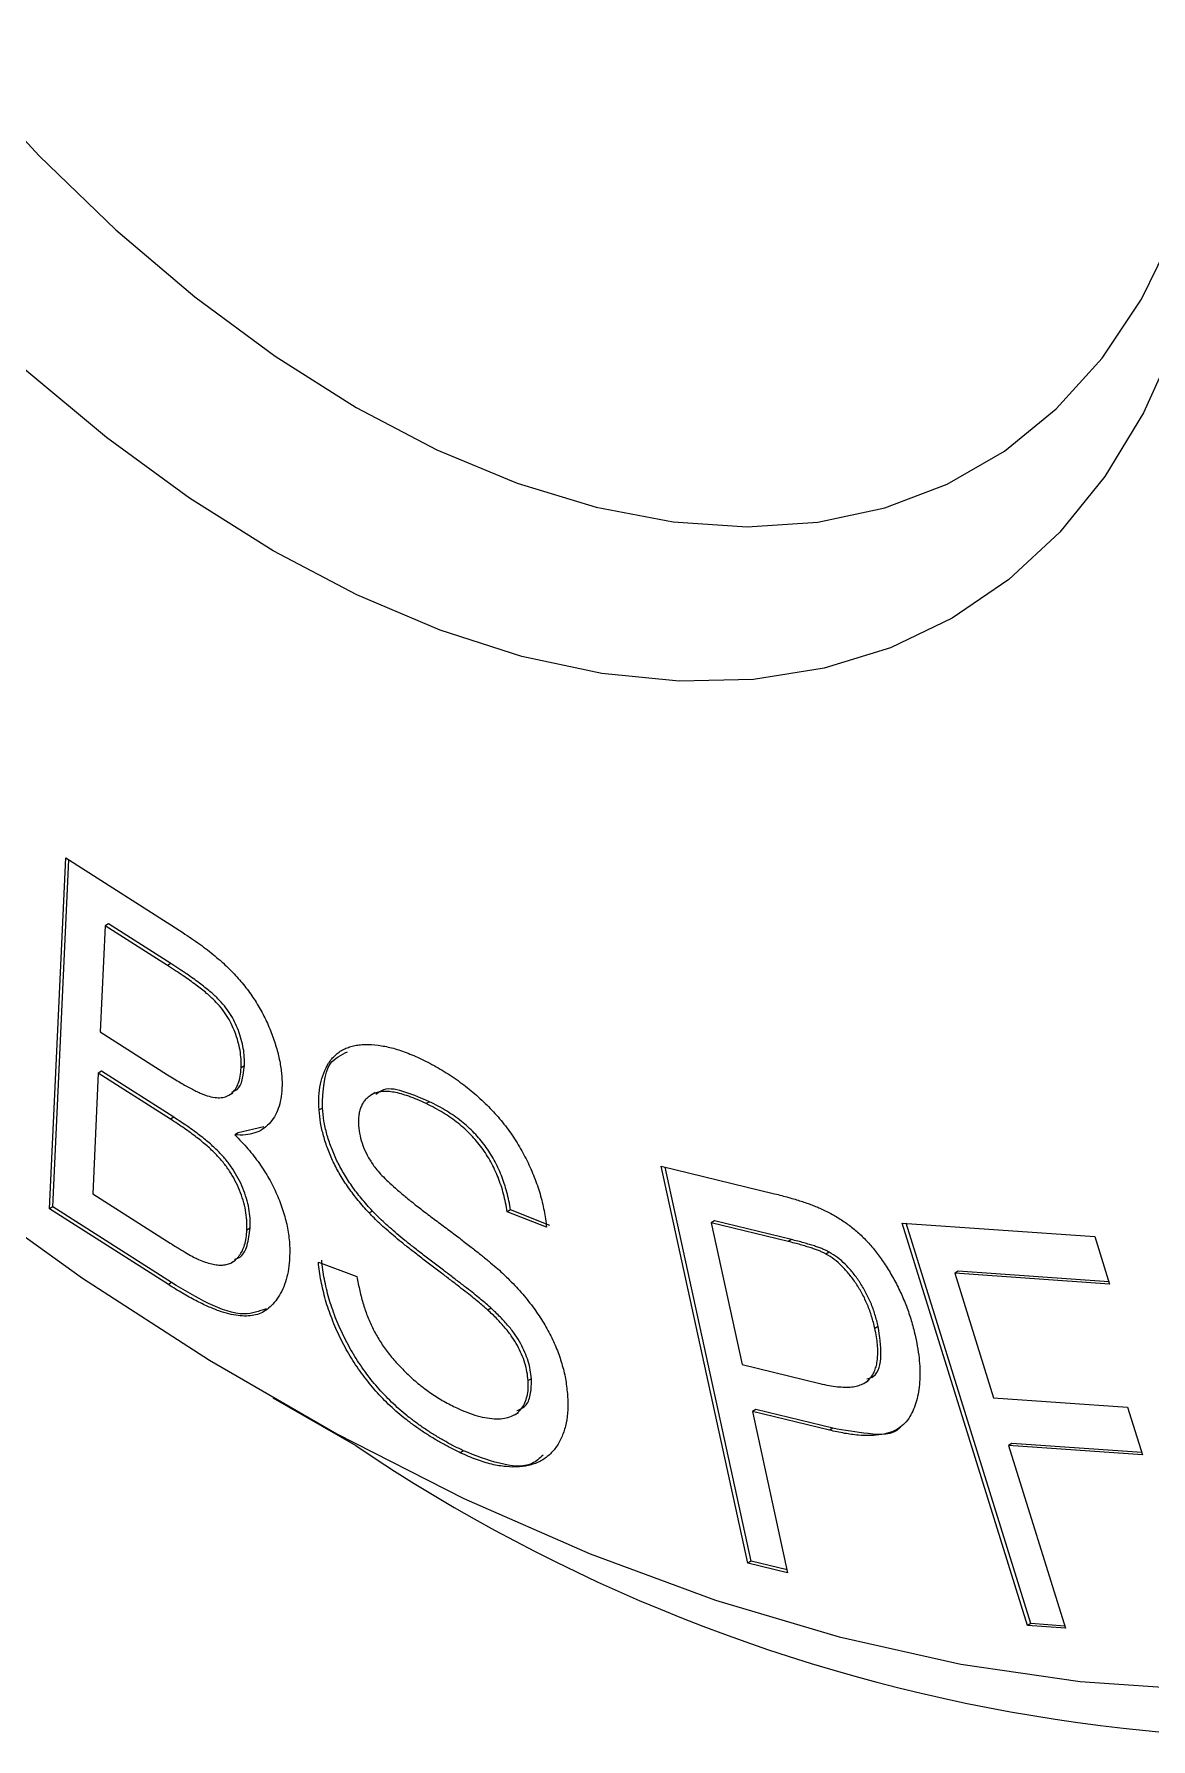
# Model space of a CAD drawing. Header units: inches. Extents: x 0.1 to 10.9, y 0 to 8.5.
# Drawn here: x 9.6684 to 9.8274, y 5.4694 to 5.712 of the extents above; entities that cross this region are included whole.
import ezdxf

# ---------------------------------------------------------------- set-up
doc = ezdxf.new("R2010")
doc.units = ezdxf.units.IN
doc.header["$MEASUREMENT"] = 0

msp = doc.modelspace()

# ---------------------------------------------------------------- linework, layer by layer
at = {"color": 7, "linetype": 'Continuous', "lineweight": 18}
for p, q in [((9.6705803899, 5.5448318284), (9.6729038892, 5.5947489375)), ((9.6729038892, 5.5947489375), (9.6895631096, 5.58412691)), ((9.6710517944, 5.5451039644), (9.6733494042, 5.5944648742)), ((9.6785107889, 5.5851100183), (9.6778020768, 5.5700318082)), ((9.6789821934, 5.5853821544), (9.6785107889, 5.5851100183)), ((9.687383147, 5.5794494249), (9.6785107889, 5.5851100183)), ((9.6878545515, 5.5797215609), (9.6789821934, 5.5853821544)), ((9.6878545515, 5.5797215609), (9.687383147, 5.5794494249)), ((9.6778020768, 5.5700318082), (9.6874010891, 5.5639102885)), ((9.6775329456, 5.5641372699), (9.6767345231, 5.5469768069)), ((9.6780043501, 5.564409406), (9.6775329456, 5.5641372699)), ((9.6877958148, 5.5575910761), (9.6775329456, 5.5641372699)), ((9.6882672194, 5.5578632121), (9.6780043501, 5.564409406)), ((9.6983327257, 5.5651571921), (9.6978613212, 5.564885056)), ((9.6961158547, 5.560976912), (9.6967051103, 5.5613170821)), ((9.7169671877, 5.5613578693), (9.7163779321, 5.5610176993)), ((9.7094390496, 5.5591575561), (9.708967645, 5.5588854201)), ((9.7246898168, 5.5600602572), (9.7242184123, 5.5597881211)), ((9.6882672194, 5.5578632121), (9.6877958148, 5.5575910761)), ((9.7011072962, 5.5564937048), (9.6974535639, 5.5556160788)), ((9.6974535639, 5.5556160788), (9.6969821593, 5.5553439428)), ((9.7576887084, 5.5508904629), (9.7738096665, 5.5469605736)), ((9.7700238878, 5.4944068535), (9.7576887084, 5.5508904629)), ((9.7704952923, 5.4946789896), (9.7582493924, 5.550753782)), ((9.6767345231, 5.5469768069), (9.6877868438, 5.5399334347)), ((9.6710517944, 5.5451039644), (9.6705803899, 5.5448318284)), ((9.6875087416, 5.5340440753), (9.6705803899, 5.5448318284)), ((9.6879801461, 5.5343162113), (9.6710517944, 5.5451039644)), ((9.716562055, 5.544509997), (9.7160906504, 5.544237861)), ((9.7362265737, 5.5446568742), (9.7357551692, 5.5443847381)), ((9.7413530978, 5.5421890652), (9.7357551692, 5.5443847381)), ((9.7418245024, 5.5424612013), (9.7362265737, 5.5446568742)), ((9.6991580614, 5.5420764698), (9.6986866569, 5.5418043338)), ((9.7652651762, 5.5431139921), (9.7647937717, 5.5428418561)), ((9.7647937717, 5.5428418561), (9.7692075232, 5.5226517502)), ((9.7757294689, 5.5401753302), (9.7647937717, 5.5428418561)), ((9.7762008735, 5.5404474662), (9.7652651762, 5.5431139921)), ((9.791964598, 5.5428032078), (9.819407008, 5.54087375)), ((9.8098259378, 5.4855120818), (9.791964598, 5.5428032078)), ((9.8102973423, 5.4857842179), (9.792533311, 5.542763222)), ((9.7762008735, 5.5404474662), (9.7757294689, 5.5401753302)), ((9.819407008, 5.54087375), (9.8215152023, 5.5341144228)), ((9.6964937732, 5.5371608011), (9.6970830288, 5.5375009711)), ((9.7088689636, 5.5372393915), (9.7143592398, 5.5351783811)), ((9.7815924682, 5.5386609712), (9.7811210637, 5.5383888352)), ((9.6879801461, 5.5343162113), (9.6875087416, 5.5340440753)), ((9.7999268205, 5.5359435824), (9.799455416, 5.5356714463)), ((9.799455416, 5.5356714463), (9.8049815764, 5.5179366287)), ((9.8215152023, 5.5341144228), (9.799455416, 5.5356714463)), ((9.821417803, 5.5344267061), (9.7999268205, 5.5359435824)), ((9.7334545225, 5.530686929), (9.7329831179, 5.5304147929)), ((9.788562966, 5.5280587534), (9.7880915614, 5.5277866174)), ((9.7692075232, 5.5226517502), (9.7802598439, 5.5199593367)), ((9.7391959878, 5.5206491845), (9.7387245833, 5.5203770485)), ((9.7865528532, 5.5199952202), (9.7871421089, 5.5203353902)), ((9.7023926574, 5.517921249), (9.714175855, 5.5111167423)), ((9.8049815764, 5.5179366287), (9.8240719486, 5.5165916947)), ((9.7367784375, 5.5155065637), (9.7373676932, 5.5158467337)), ((9.7711322361, 5.5162629121), (9.7706608316, 5.515990776)), ((9.7816234419, 5.5133190729), (9.7706608316, 5.515990776)), ((9.7706608316, 5.515990776), (9.7756756427, 5.4930295803)), ((9.7820948464, 5.513591209), (9.7711322361, 5.5162629121)), ((9.8240719486, 5.5165916947), (9.8261891139, 5.5098168291)), ((9.7820948464, 5.513591209), (9.7816234419, 5.5133190729)), ((9.7295431492, 5.5103717288), (9.7290717447, 5.5100995928)), ((9.8075701463, 5.5114338992), (9.8070987417, 5.5111617631)), ((9.8261891139, 5.5098168291), (9.8070987417, 5.5111617631)), ((9.8070987417, 5.5111617631), (9.8152085615, 5.4851396476)), ((9.826091544, 5.5101290499), (9.8075701463, 5.5114338992)), ((9.7704952923, 5.4946789896), (9.7700238878, 5.4944068535)), ((9.7756756427, 5.4930295803), (9.7700238878, 5.4944068535)), ((9.7755863662, 5.4934383484), (9.7704952923, 5.4946789896)), ((9.8102973423, 5.4857842179), (9.8098259378, 5.4855120818)), ((9.8151114916, 5.4854511175), (9.8102973423, 5.4857842179)), ((9.8152085615, 5.4851396476), (9.8098259378, 5.4855120818))]:
    msp.add_line(p, q, dxfattribs=at)
at = {"color": 7, "linetype": 'Continuous', "lineweight": 18, "flags": 128}
for points in [[(9.6585446879, 5.70614909), (9.6691002001, 5.6946735014), (9.6800407208, 5.6841232806), (9.6912729094, 5.6745884383), (9.7027009367, 5.6661503225), (9.714227303, 5.6588809241), (9.7257536693, 5.6528422632), (9.7371816967, 5.6480858595), (9.7484138852, 5.6446522929), (9.759354406, 5.6425708574), (9.7699099182, 5.641859311), (9.7799903659, 5.6425237245), (9.7895097464, 5.6445584293), (9.7983868436, 5.647946066), (9.8065459213, 5.6526577325), (9.8139173691, 5.6586532304), (9.8204382964, 5.6658814085), (9.8260530689, 5.6742805983), (9.8307137835, 5.6837791409), (9.8343806765, 5.6942959982), (9.8370224632, 5.7057414439), (9.8386166049, 5.7180178297), (9.839149501, 5.7310204177)], [(9.839149501, 5.7174136158), (9.8386292884, 5.7039551254), (9.8370726098, 5.691199687), (9.8344913124, 5.679244377), (9.8309050414, 5.6681801827), (9.8263410905, 5.6580913092), (9.8208341942, 5.6490545389), (9.8144262633, 5.6411386472), (9.8071660659, 5.6344038787), (9.7991088567, 5.6289014891), (9.7903159557, 5.6246733549), (9.7808542823, 5.6217516547), (9.7707958455, 5.6201586245), (9.7602171961, 5.6199063882), (9.7491988441, 5.6209968655), (9.7378246457, 5.6234217571), (9.7261811654, 5.6271626082), (9.7143570172, 5.6321909486), (9.70244219, 5.6384685097), (9.6905273628, 5.6459475153), (9.6787032146, 5.6545710458), (9.6670597343, 5.6642734709)], [(9.5098988771, 5.7081777095), (9.5242787234, 5.6871447963), (9.5392883863, 5.6667576551), (9.5548748059, 5.6470883554), (9.5709828834, 5.6282064291), (9.5875556761, 5.6101786248), (9.6045345982, 5.5930686717), (9.6218596285, 5.5769370543), (9.6394695221, 5.5618407986), (9.6573020271, 5.5478332706), (9.6752941048, 5.5349639877), (9.6933821524, 5.5232784434), (9.7115022276, 5.5128179466), (9.7295902752, 5.5036194758), (9.7475823529, 5.4957155479), (9.7654148579, 5.4891341038), (9.7830247515, 5.4838984092), (9.8003497818, 5.4800269724), (9.8173287039, 5.4775334793), (9.8339014965, 5.4764267445), (9.8500095741, 5.4767106803), (9.8655959937, 5.478384283), (9.8806056566, 5.4814416363), (9.8949855029, 5.4858719323)]]:
    msp.add_lwpolyline(points, dxfattribs=at)
at = {"color": 7, "linetype": 'Continuous', "lineweight": 18}
msp.add_arc((9.8505997248, 5.7132318288), 0.2438482733778132, 235.9813927104, 285.1226149865, dxfattribs=at)
for points, knots in [([(9.689563109626208, 5.584126909998298), (9.689976033498075, 5.583857520549025), (9.690782136972985, 5.583331622711776), (9.691957896307205, 5.582505364157607), (9.693069733490795, 5.581683731032366), (9.694113646082334, 5.580839554372395), (9.695092867864096, 5.579995788003442), (9.696011590313729, 5.579147807991609), (9.69686226248855, 5.578284415839879), (9.697899276799511, 5.577137091209324), (9.699078722903305, 5.575646370589184), (9.700342310217724, 5.573747227288805), (9.701405654814982, 5.571738500801403), (9.702276092864535, 5.569670988139581), (9.702967649778893, 5.567609191911491), (9.703433961504626, 5.565616272606015), (9.703704931411956, 5.563712452861736), (9.70369065678382, 5.562550085107433), (9.703683525891007, 5.561969424106334)], [0, 0, 0, 0, 0.0591281821047942, 0.1154291052346812, 0.168975225640153, 0.2195122211963036, 0.2675005612093197, 0.3130583780304519, 0.3564733048238944, 0.3973936388742675, 0.4759599810601366, 0.5519119870621487, 0.6278940428394301, 0.7048219994891487, 0.7814740828982771, 0.8554046924871118, 0.9277673905665638, 1, 1, 1, 1]), ([(9.697861321217657, 5.564885056030834), (9.697868041389293, 5.565295932748596), (9.697881152621095, 5.566097564043208), (9.697737133446742, 5.567366212359968), (9.697441735768185, 5.568645241918925), (9.697035852442603, 5.569921047759953), (9.69648832831199, 5.571170454927596), (9.695817038168137, 5.572364194149322), (9.695010196691351, 5.573464327520837), (9.694246595221168, 5.574316927153864), (9.693547571782798, 5.574972321957572), (9.692928752128257, 5.575517855404026), (9.692220329811672, 5.576084832567968), (9.69142573526691, 5.576704002583408), (9.690542383393602, 5.577343313118528), (9.68956732694187, 5.578021529377745), (9.688504976563749, 5.578723483874633), (9.687765955150283, 5.579201708002173), (9.687383147013536, 5.579449424893559)], [0, 0, 0, 0, 0.0728459904658563, 0.1421244454120967, 0.2093376438691912, 0.2761549496245376, 0.3421538099436829, 0.4065446645569542, 0.4715421203027104, 0.5391652424530767, 0.576791238689941, 0.6200779713662086, 0.6690069061349931, 0.7231959191398556, 0.78380768077239, 0.8497059670840938, 0.9221486987296516, 0.9999999999999999, 0.9999999999999999, 0.9999999999999999, 0.9999999999999999]), ([(9.698332725738448, 5.565157192068109), (9.698339445910083, 5.565568068785869), (9.698352557141888, 5.566369700080482), (9.698208537967533, 5.567638348397242), (9.697913140288978, 5.5689173779562), (9.697507256963393, 5.570193183797227), (9.69695973283278, 5.571442590964871), (9.696288442688928, 5.572636330186596), (9.695481601212142, 5.573736463558111), (9.69471799974196, 5.574589063191139), (9.694018976303589, 5.575244457994846), (9.693400156649048, 5.575789991441299), (9.692691734332465, 5.576356968605243), (9.6918971397877, 5.576976138620682), (9.691013787914393, 5.577615449155803), (9.690038731462662, 5.578293665415019), (9.68897638108454, 5.578995619911908), (9.688237359671074, 5.579473844039447), (9.687854551534326, 5.579721560930833)], [0, 0, 0, 0, 0.0728459904658563, 0.1421244454120967, 0.2093376438691912, 0.2761549496245376, 0.3421538099436829, 0.4065446645569542, 0.4715421203027104, 0.5391652424530767, 0.576791238689941, 0.6200779713662086, 0.6690069061349931, 0.7231959191398556, 0.78380768077239, 0.8497059670840938, 0.9221486987296516, 0.9999999999999999, 0.9999999999999999, 0.9999999999999999, 0.9999999999999999]), ([(9.708967645035857, 5.558885420097789), (9.708945583249855, 5.559537375744883), (9.70890163082116, 5.560836229522649), (9.70912299564155, 5.5626123660575), (9.709605211594608, 5.564186630406319), (9.710178325068057, 5.565355171373209), (9.710768397482335, 5.566158947704089), (9.711274832953004, 5.566688751327164), (9.71183297894271, 5.56714819700112), (9.71245152772606, 5.567528998944206), (9.713138777771931, 5.56781265685826), (9.713873927580298, 5.568037088284647), (9.71467686371929, 5.568159271049693), (9.715821303159707, 5.568237189584056), (9.717354839780848, 5.56814148797646), (9.719306058476313, 5.567768707570913), (9.721379182673395, 5.567100530540698), (9.72280804530869, 5.566463303115697), (9.723536613278574, 5.566138384904582)], [0, 0, 0, 0, 0.0744588701044602, 0.1483401288943926, 0.2225855120389871, 0.2993271868806787, 0.338669274968827, 0.3776411493414901, 0.4168037382809442, 0.4566490001114724, 0.4971594369601472, 0.5385323154999936, 0.5810672650928124, 0.6248482087740399, 0.7149122636667481, 0.8065452482745242, 0.9013586525062613, 1, 1, 1, 1]), ([(9.709439049556648, 5.559157556135062), (9.709514705778481, 5.561626318321559), (9.709634585085649, 5.565538138041161), (9.712112417871317, 5.566728978376319), (9.713026482302565, 5.567168275491102)], [0, 0, 0, 0, 0.6311032622809373, 0.9999999999999999, 0.9999999999999999, 0.9999999999999999, 0.9999999999999999]), ([(9.723536613278574, 5.566138384904582), (9.724337729323446, 5.565735660626228), (9.725895215199587, 5.564952706172215), (9.728178950997917, 5.563500480260085), (9.730336064642023, 5.561903159291911), (9.732037974096855, 5.560406550678917), (9.733321177731344, 5.559137366739084), (9.734228069680718, 5.558160543630194), (9.735080088157325, 5.557147832696472), (9.735884361590273, 5.55611535887389), (9.736631549294538, 5.555045943997484), (9.737334093093853, 5.553948817618496), (9.737978418445971, 5.552814484142818), (9.73878077937061, 5.551280441031663), (9.739637116955542, 5.549313964127346), (9.740466565471241, 5.546929638729486), (9.741045319595267, 5.544531494739296), (9.741249431723269, 5.542978044239884), (9.741353097841403, 5.542189065238164)], [0, 0, 0, 0, 0.1004242339585452, 0.1952392877585594, 0.2856613389356537, 0.3727359462976578, 0.4148889413465568, 0.4561294949661587, 0.4963168364981492, 0.5354816923662735, 0.574040758103609, 0.6125325320682093, 0.6509149334666906, 0.6894067074312996, 0.7659283371226507, 0.8424353152165934, 0.9199747737348801, 1, 1, 1, 1]), ([(9.687401089092651, 5.563910288530416), (9.687715001139164, 5.563709513108122), (9.688318641455274, 5.563323429997499), (9.689192236515696, 5.562801509224806), (9.689996816872322, 5.562335142117177), (9.690735677760408, 5.561928936924607), (9.691406039352005, 5.561581202682605), (9.692007346773243, 5.561296646041433), (9.692542179099888, 5.561063373359055), (9.692870892607782, 5.560960352600646), (9.69302593089572, 5.560911762683827)], [0, 0, 0, 0, 0.1670598871741377, 0.3212494844432766, 0.4642815973490647, 0.5946385009904228, 0.7140013275770445, 0.82090689833777, 0.9155304324393295, 1, 1, 1, 1]), ([(9.69302593089572, 5.560911762683827), (9.693388629848485, 5.560817271233524), (9.694084625581514, 5.560635948277619), (9.695037452488549, 5.560614828302931), (9.695852120675477, 5.560811643498385), (9.696541572217107, 5.561212130133614), (9.697081284798072, 5.561841218716213), (9.697500961849833, 5.562651272891965), (9.697758656516315, 5.563686756165987), (9.697826237289064, 5.564475557280634), (9.697861321217657, 5.564885056030834)], [0, 0, 0, 0, 0.1369264207407695, 0.2627529080198149, 0.3831715949049009, 0.4995993844245632, 0.6166382941752635, 0.737652860830904, 0.8638049267249063, 1, 1, 1, 1]), ([(9.696562239671188, 5.561432851050099), (9.696817732824387, 5.561539421616907), (9.697991048654362, 5.562028831730162), (9.69818276007386, 5.563784121824305), (9.698332725738448, 5.565157192068109)], [0, 0, 0, 0, 0.2177530948393433, 1, 1, 1, 1]), ([(9.703683525891007, 5.561969424106334), (9.703640640621854, 5.561452872979156), (9.703555655202877, 5.560429227451578), (9.703180395560425, 5.559076428139123), (9.702622850556141, 5.557892557152824), (9.701874503667169, 5.556889164458598), (9.700939837447917, 5.556094368715301), (9.699804229272084, 5.555563182205229), (9.69848093393241, 5.555284167213249), (9.697492094193802, 5.555323605065911), (9.69698215934094, 5.555343942775662)], [0, 0, 0, 0, 0.1182937340830145, 0.2344218131820629, 0.3531267555031696, 0.4743444501419046, 0.5984879806756106, 0.7258330229729937, 0.8586148072020264, 1, 1, 1, 1]), ([(9.724218412285007, 5.559788121131485), (9.723790420466075, 5.559983956034715), (9.722961933966499, 5.560363044059986), (9.721767202924308, 5.560843639493998), (9.720673069568472, 5.561179209703103), (9.719669023449152, 5.561428331288912), (9.718770508963171, 5.561523913973762), (9.7179534982187, 5.561539532290975), (9.717243016126096, 5.56140345256549), (9.716619474673243, 5.561174139031213), (9.716090916176958, 5.560843103185152), (9.715638243662717, 5.560450468493432), (9.715263326304928, 5.559988454644076), (9.714979645407578, 5.559445474666127), (9.714759345514167, 5.558848468749925), (9.71461276643805, 5.558189953815031), (9.714560301751497, 5.557449643763017), (9.714581626090173, 5.55692215053602), (9.714592486838926, 5.55665349172817)], [0, 0, 0, 0, 0.0943371617991796, 0.1826134554492415, 0.2646773209752867, 0.3405979115168682, 0.4112092076193992, 0.4771786335085959, 0.5391848683890386, 0.5978609963035102, 0.6534990266631463, 0.7062297542939219, 0.7566136692155014, 0.8058848003512031, 0.8537801987404805, 0.9021355606964828, 0.9501564337726011, 0.9999999999999999, 0.9999999999999999, 0.9999999999999999, 0.9999999999999999]), ([(9.724689816805796, 5.56006025716876), (9.723570545688249, 5.560536720638759), (9.72133528900797, 5.561488248948146), (9.718494845699906, 5.562186078757719), (9.717399217818436, 5.561345220458279), (9.71705238461697, 5.561079037403881)], [0, 0, 0, 0, 0.4066869830240681, 0.8121801602261051, 1, 1, 1, 1]), ([(9.716090650445166, 5.54423786100621), (9.715560696823466, 5.54482266660712), (9.714539571378944, 5.545949481963665), (9.713156676835307, 5.5477705532788), (9.711963820540205, 5.549603960107552), (9.710972227322555, 5.551468239985279), (9.71017698246495, 5.553336103247426), (9.709569684368459, 5.555207446622015), (9.709148364430098, 5.557077240294014), (9.709028399666229, 5.558277542365092), (9.708967645035857, 5.558885420097789)], [0, 0, 0, 0, 0.142833278759784, 0.2752140740134716, 0.4018344067147195, 0.5224931383723137, 0.6408038527972313, 0.7580735325842594, 0.8774794145280218, 1, 1, 1, 1]), ([(9.716562054965957, 5.544509997043485), (9.716032101344256, 5.545094802644394), (9.715010975899736, 5.546221618000938), (9.713628081356097, 5.548042689316075), (9.712435225060998, 5.549876096144826), (9.711443631843348, 5.551740376022553), (9.710648386985742, 5.5536082392847), (9.71004108888925, 5.55547958265929), (9.709619768950889, 5.557349376331288), (9.709499804187022, 5.558549678402366), (9.709439049556648, 5.559157556135062)], [0, 0, 0, 0, 0.142833278759784, 0.2752140740134716, 0.4018344067147195, 0.5224931383723137, 0.6408038527972313, 0.7580735325842594, 0.8774794145280218, 1, 1, 1, 1]), ([(9.73575516915701, 5.544384738144347), (9.73568305902097, 5.544814780203211), (9.735542519082328, 5.545652915975572), (9.735241831050223, 5.546910146613003), (9.734885629171677, 5.548122711520769), (9.73446609966197, 5.549291040796501), (9.73397500812701, 5.550412024595262), (9.733424777259659, 5.551489273760554), (9.7328173529464, 5.552529457012993), (9.732133277023854, 5.553514672267665), (9.73139697581378, 5.554466949566979), (9.730580436180277, 5.555359956499158), (9.729696988433611, 5.556212317428147), (9.728738736651218, 5.557022860630148), (9.72770973428428, 5.557792549368934), (9.72660582402701, 5.558506529733708), (9.725434208741058, 5.559184941992503), (9.724630870451543, 5.559583492996143), (9.724218412285007, 5.559788121131485)], [0, 0, 0, 0, 0.0666434434597359, 0.129885560739083, 0.1907012505584649, 0.2490385638630848, 0.304982940786285, 0.3601228429204433, 0.4150490828533099, 0.4696501855444484, 0.5253176382083745, 0.5826412215696134, 0.642577736212438, 0.7057028762115299, 0.7730832876662964, 0.8439485249985149, 0.9198784545629826, 1, 1, 1, 1]), ([(9.7362265736778, 5.544656874181621), (9.736154463541759, 5.545086916240486), (9.73601392360312, 5.545925052012847), (9.735713235571014, 5.547182282650276), (9.735357033692468, 5.548394847558043), (9.734937504182762, 5.549563176833774), (9.7344464126478, 5.550684160632536), (9.73389618178045, 5.551761409797829), (9.733288757467191, 5.552801593050267), (9.732604681544645, 5.55378680830494), (9.731868380334571, 5.554739085604254), (9.731051840701069, 5.555632092536431), (9.730168392954402, 5.556484453465422), (9.72921014117201, 5.557294996667423), (9.72818113880507, 5.558064685406209), (9.7270772285478, 5.558778665770983), (9.72590561326185, 5.559457078029777), (9.725102274972334, 5.559855629033417), (9.724689816805796, 5.56006025716876)], [0, 0, 0, 0, 0.0666434434597359, 0.129885560739083, 0.1907012505584649, 0.2490385638630848, 0.304982940786285, 0.3601228429204433, 0.4150490828533099, 0.4696501855444484, 0.5253176382083745, 0.5826412215696134, 0.642577736212438, 0.7057028762115299, 0.7730832876662964, 0.8439485249985149, 0.9198784545629826, 1, 1, 1, 1]), ([(9.698686656857022, 5.54180433376261), (9.698691192805697, 5.542264835089082), (9.698700075110354, 5.543166589797657), (9.698534891496726, 5.544591540486199), (9.698173304551412, 5.546035837421587), (9.69767363337011, 5.547472508614153), (9.69701780956496, 5.548876410735556), (9.696226473586071, 5.550220978388125), (9.695295545193872, 5.551475587464304), (9.694425350438982, 5.552450471064958), (9.69365377623848, 5.553208336750251), (9.693004013161138, 5.553799061601499), (9.692290213111038, 5.554394837663909), (9.691515289558492, 5.555008574279618), (9.690674222126363, 5.55563703630722), (9.689770621089458, 5.556280525582667), (9.688804912928305, 5.556946399121894), (9.688139892453774, 5.557371257111039), (9.687795814833217, 5.557591076096436)], [0, 0, 0, 0, 0.0770892099961755, 0.1509562602719215, 0.2224444640779334, 0.293447335264981, 0.3642027845369862, 0.4337673963956085, 0.5046046371481305, 0.578451526896678, 0.6181131074801863, 0.6618077645784721, 0.7084154776991877, 0.7587340035745611, 0.8134019038323816, 0.8719086137301995, 0.9337262819875798, 1, 1, 1, 1]), ([(9.699158061377812, 5.542076469799884), (9.69916259732649, 5.542536971126356), (9.699171479631145, 5.543438725834931), (9.699006296017515, 5.544863676523472), (9.698644709072202, 5.546307973458862), (9.698145037890903, 5.547744644651425), (9.697489214085751, 5.54914854677283), (9.696697878106862, 5.550493114425399), (9.695766949714663, 5.551747723501578), (9.694896754959773, 5.552722607102233), (9.69412518075927, 5.553480472787526), (9.69347541768193, 5.554071197638773), (9.692761617631827, 5.554666973701184), (9.691986694079283, 5.555280710316892), (9.691145626647154, 5.555909172344494), (9.69024202561025, 5.556552661619942), (9.689276317449096, 5.557218535159168), (9.688611296974566, 5.557643393148312), (9.688267219354008, 5.55786321213371)], [0, 0, 0, 0, 0.0770892099961755, 0.1509562602719215, 0.2224444640779334, 0.293447335264981, 0.3642027845369862, 0.4337673963956085, 0.5046046371481305, 0.578451526896678, 0.6181131074801863, 0.6618077645784721, 0.7084154776991877, 0.7587340035745611, 0.8134019038323816, 0.8719086137301995, 0.9337262819875798, 1, 1, 1, 1]), ([(9.714592486838926, 5.55665349172817), (9.714643918831035, 5.556180140486227), (9.71474359988822, 5.555262731879622), (9.71518046355271, 5.553823069245042), (9.71579293658222, 5.552404047943269), (9.716358258924922, 5.551531120930246), (9.716646854897782, 5.55108549336252)], [0, 0, 0, 0, 0.2604738144662466, 0.5048279121558912, 0.747215597846537, 1, 1, 1, 1]), ([(9.69698215934094, 5.555343942775662), (9.697304152117207, 5.555022233348057), (9.697936639322577, 5.554390302721639), (9.698837674483563, 5.553376926877449), (9.699679820922563, 5.55234332678942), (9.700462337722142, 5.551293183144986), (9.701179078190421, 5.550219750718007), (9.701832171611237, 5.549124745229752), (9.702440047946148, 5.548011350256354), (9.702965183629548, 5.546874419380497), (9.703431249413516, 5.54573515914682), (9.703840702891842, 5.544594967382463), (9.704168732469924, 5.543463759918796), (9.704434505488916, 5.542337991198267), (9.704618217887843, 5.541224965210927), (9.70474664926052, 5.540109527756695), (9.704801790113358, 5.53900326415143), (9.704780008253254, 5.538290161840141), (9.704769021677565, 5.537930479403533)], [0, 0, 0, 0, 0.0698235715924002, 0.1371537466698531, 0.2029103608679715, 0.2666250210169749, 0.3281969227998544, 0.3894059221970844, 0.4502345960566629, 0.5108063495903906, 0.5710060882264592, 0.6306916868397126, 0.6905512238693061, 0.7499124418273853, 0.8103891037996882, 0.871918777261085, 0.9353969752316323, 1, 1, 1, 1]), ([(9.716646854897782, 5.55108549336252), (9.716826735437426, 5.550845313929242), (9.717224960019829, 5.550313597965366), (9.717947768262105, 5.549520200399201), (9.718836405861323, 5.548655338907072), (9.719893275213446, 5.547691904557512), (9.72112168964952, 5.54664742176489), (9.722518371918069, 5.545510024554855), (9.72408693437461, 5.544296786195676), (9.725775487443093, 5.543035583195377), (9.727479693448421, 5.541779627474614), (9.729091608986389, 5.540558133402484), (9.730561676440043, 5.539414819801555), (9.731895935397878, 5.538377871647103), (9.733083322063411, 5.537392106092346), (9.734134085372489, 5.536517193982585), (9.735039493490502, 5.535704118472185), (9.73559122964645, 5.535178564012936), (9.735844879552593, 5.534936950629757)], [0, 0, 0, 0, 0.0325959715324468, 0.0721618757495186, 0.1197871797629519, 0.1750481960832448, 0.2389622728705025, 0.3111899073441373, 0.3912726546027784, 0.480239741119677, 0.5700388031561187, 0.6522121799998658, 0.7276713127932837, 0.7963513930962219, 0.8575525862802256, 0.9120130427970345, 0.9595497173863834, 1, 1, 1, 1]), ([(9.773809666471497, 5.546960573625372), (9.774153154863436, 5.546877884999843), (9.774820467420122, 5.546717241556262), (9.775795888005995, 5.546453092685445), (9.776714626735014, 5.546182662889377), (9.777570655697293, 5.545912480141626), (9.778367004456785, 5.545659073465643), (9.77910752674256, 5.54538004678063), (9.779788248256368, 5.545119006856615), (9.780223693717621, 5.544921067063968), (9.780430293665539, 5.544827153234361)], [0, 0, 0, 0, 0.1581055850306297, 0.3071598477538255, 0.4459423691402218, 0.5760948864197023, 0.6950664624228409, 0.8065276421765573, 0.9082057740715146, 1, 1, 1, 1]), ([(9.732983117933488, 5.530414792930161), (9.732807101775943, 5.530573564786413), (9.732409658072255, 5.530932070934202), (9.731736803705928, 5.531486903342676), (9.73093072216764, 5.532152871949288), (9.72998530521259, 5.532904523441258), (9.728901515151783, 5.53374283025159), (9.727682473126086, 5.534688657895368), (9.726326766181424, 5.535715880654623), (9.724878749703427, 5.536812546401006), (9.723418429308568, 5.537925010496769), (9.722030793076899, 5.539005727883712), (9.720758044458131, 5.540014308604341), (9.719600803953211, 5.54097523445174), (9.7185597792238, 5.54187332887062), (9.717630399921203, 5.542706948090151), (9.716819511941369, 5.543484826221271), (9.71632312794801, 5.543997673196496), (9.716090650445166, 5.54423786100621)], [0, 0, 0, 0, 0.0317296423660936, 0.0716453918465982, 0.1193889162953205, 0.1748683133454728, 0.2386114009871894, 0.310203642618702, 0.3895629770013352, 0.4767746164834192, 0.5645804293625464, 0.6462436157397164, 0.7212682747603837, 0.7892768192855502, 0.8518425376356009, 0.9073826010757222, 0.956623376438095, 0.9999999999999999, 0.9999999999999999, 0.9999999999999999, 0.9999999999999999]), ([(9.733454522454279, 5.530686928967436), (9.733278506296733, 5.530845700823687), (9.732881062593046, 5.531204206971476), (9.732208208226718, 5.53175903937995), (9.731402126688433, 5.532425007986562), (9.730456709733382, 5.533176659478532), (9.729372919672572, 5.534014966288865), (9.728153877646877, 5.534960793932643), (9.726798170702216, 5.535988016691896), (9.725350154224218, 5.53708468243828), (9.72388983382936, 5.538197146534044), (9.72250219759769, 5.539277863920987), (9.72122944897892, 5.540286444641616), (9.720072208474003, 5.541247370489015), (9.719031183744589, 5.542145464907895), (9.718101804441995, 5.542979084127424), (9.71729091646216, 5.543756962258545), (9.716794532468802, 5.544269809233769), (9.716562054965957, 5.544509997043485)], [0, 0, 0, 0, 0.0317296423660936, 0.0716453918465982, 0.1193889162953205, 0.1748683133454728, 0.2386114009871894, 0.310203642618702, 0.3895629770013352, 0.4767746164834192, 0.5645804293625464, 0.6462436157397164, 0.7212682747603837, 0.7892768192855502, 0.8518425376356009, 0.9073826010757222, 0.956623376438095, 0.9999999999999999, 0.9999999999999999, 0.9999999999999999, 0.9999999999999999]), ([(9.780430293665539, 5.544827153234361), (9.780965040364126, 5.544576931449998), (9.782000575495422, 5.544092377830488), (9.783520046165995, 5.543157369814808), (9.784943975794228, 5.542113521470732), (9.786285577523003, 5.540934798464414), (9.787545516485888, 5.539596905225853), (9.788745532560032, 5.538096882931011), (9.78987490951763, 5.536421907656977), (9.790928742561421, 5.534601202390703), (9.791885409847488, 5.532680809037712), (9.792706390911581, 5.530690769323527), (9.793389607485581, 5.528650155044959), (9.793713305678086, 5.527291685928756), (9.793877881963464, 5.526601006134668)], [0, 0, 0, 0, 0.090365482917868, 0.174992444955846, 0.2553143572341692, 0.3318907717471768, 0.4077269787267157, 0.4846716504436174, 0.5650440479012077, 0.6487129379872649, 0.7346611963974594, 0.8208568731983884, 0.9089191381270552, 1, 1, 1, 1]), ([(9.691787927436671, 5.53762365829878), (9.692117826300489, 5.537489133751611), (9.692755677930736, 5.537229033729663), (9.693663433455539, 5.536962734120578), (9.694488325316575, 5.536822153410938), (9.695246725503349, 5.536782505105942), (9.695930207913545, 5.536911872143423), (9.696563267198991, 5.537163272924991), (9.697119695791534, 5.537597482561553), (9.697633393381329, 5.538143323438509), (9.698061922491416, 5.538845394906052), (9.698386426876583, 5.53969585855249), (9.698604900571343, 5.540683850637093), (9.698659005026027, 5.541425360944041), (9.698686656857022, 5.54180433376261)], [0, 0, 0, 0, 0.0918912777583962, 0.1776696065139894, 0.2571942549513626, 0.3327976967653631, 0.4066549490985494, 0.4826618512196168, 0.5603710238751182, 0.6427007135901189, 0.7282489562323592, 0.8150942647107186, 0.9054979451861275, 1, 1, 1, 1]), ([(9.696928915975287, 5.537661578468697), (9.697150535431174, 5.537717023610691), (9.698022222886209, 5.537935103898481), (9.698840371359141, 5.539542996384729), (9.699052121075148, 5.541231630728401), (9.699158061377812, 5.542076469799884)], [0, 0, 0, 0, 0.1455571623186281, 0.5725145018348524, 1, 1, 1, 1]), ([(9.68778684379366, 5.539933434720917), (9.688226363448134, 5.539656205795622), (9.689033387061322, 5.539147172156982), (9.69014006397923, 5.538487715693354), (9.69103572690179, 5.537978882661854), (9.691560811719217, 5.537730912989963), (9.691787927436671, 5.53762365829878)], [0, 0, 0, 0, 0.3295788604291299, 0.6051559243522374, 0.8292175043977925, 0.9999999999999999, 0.9999999999999999, 0.9999999999999999, 0.9999999999999999]), ([(9.78112106371153, 5.538388835187448), (9.780980455576243, 5.538460843150959), (9.780674665964893, 5.538617443529247), (9.78017936432784, 5.538843436710397), (9.779616081922882, 5.539044958457531), (9.778977484990467, 5.539273861312428), (9.778267944926542, 5.539488442195094), (9.777480669951142, 5.539735598994634), (9.776629057511958, 5.539947961935615), (9.776037498559258, 5.540097476622786), (9.775729468936976, 5.540175330152689)], [0, 0, 0, 0, 0.0764867301142913, 0.1663406418655359, 0.2702051043452391, 0.387734529186278, 0.5193244692442902, 0.6662558858454832, 0.8262166890505913, 1, 1, 1, 1]), ([(9.78159246823232, 5.538660971224722), (9.781451860097034, 5.538732979188234), (9.781146070485683, 5.538889579566522), (9.780650768848629, 5.539115572747671), (9.780087486443673, 5.539317094494805), (9.779448889511258, 5.539545997349703), (9.778739349447333, 5.539760578232369), (9.777952074471933, 5.540007735031907), (9.777100462032749, 5.54022009797289), (9.77650890308005, 5.54036961266006), (9.77620087345777, 5.540447466189963)], [0, 0, 0, 0, 0.0764867301142913, 0.1663406418655359, 0.2702051043452391, 0.387734529186278, 0.5193244692442902, 0.6662558858454832, 0.8262166890505913, 1, 1, 1, 1]), ([(9.704769021677565, 5.537930479403533), (9.704727305935023, 5.537365573126655), (9.704644855947354, 5.536249051815383), (9.704310224637682, 5.534740240366093), (9.703830085897145, 5.533384226786532), (9.703181137447185, 5.532227009762839), (9.70243056529833, 5.531253162207117), (9.70159065038903, 5.53049816552864), (9.700693417379478, 5.529939367133887), (9.69969512901374, 5.529635876231207), (9.698608502863681, 5.529527859796906), (9.697414216500567, 5.529609373791603), (9.696106132301498, 5.529853879646392), (9.69467017805355, 5.530293888414205), (9.693098927581957, 5.530919267423308), (9.691374515528215, 5.531773548398295), (9.68949392682203, 5.532799290060185), (9.688187453008668, 5.533618497901422), (9.68750874156735, 5.534044075306018)], [0, 0, 0, 0, 0.0641195302368323, 0.1267304416828395, 0.1890034004369389, 0.2510727043473759, 0.3115450840973156, 0.368192896731759, 0.4217698680776173, 0.4733848871172727, 0.5251686187103947, 0.5793993659076881, 0.6368069898028674, 0.6981237724947702, 0.7641682289255525, 0.8360285299971713, 0.9148170352881879, 1, 1, 1, 1]), ([(9.72907174468606, 5.510099592774103), (9.728578576835021, 5.510341070885185), (9.727614058377686, 5.510813344361021), (9.726189167147995, 5.511599919860315), (9.72482135516398, 5.512404753964959), (9.72350957398036, 5.513253219035176), (9.72225586667759, 5.514146925548929), (9.721056401105718, 5.515060288228972), (9.719911983179227, 5.516023172840858), (9.718823352180692, 5.5170228207643), (9.71779118345837, 5.518067066045023), (9.716808205182513, 5.519139669583265), (9.71587944495867, 5.520259860900002), (9.715000885829504, 5.52142249241517), (9.714162557731782, 5.522619043465998), (9.71337922776902, 5.523861158725256), (9.712654282368067, 5.52514553680937), (9.711969266374691, 5.526458067139079), (9.711354195975671, 5.527798123129806), (9.710799260439863, 5.529144314288924), (9.710298359648588, 5.530494238868508), (9.709879564004382, 5.531843294655473), (9.70953144214184, 5.533193030384393), (9.709231300293817, 5.53454645078738), (9.7090046067861, 5.53590314306767), (9.708914493345777, 5.536790868805968), (9.708868963600716, 5.537239391539144)], [0, 0, 0, 0, 0.0543708661066531, 0.1063364203297857, 0.1566456745033986, 0.2047402161115782, 0.2507438794839412, 0.2953916528302231, 0.338222855339885, 0.3797299784157028, 0.4200976408906763, 0.4593905207938415, 0.4979376215091793, 0.5362427806529839, 0.5743172391471787, 0.6122993096451308, 0.6504305110299693, 0.68891024619341, 0.727514795228712, 0.765921417704478, 0.8040228396084388, 0.8424477532981196, 0.8808205844725575, 0.919841528511212, 0.9594999951355586, 1, 1, 1, 1]), ([(9.72954314920685, 5.510371728811378), (9.72904998135581, 5.51061320692246), (9.728085462898477, 5.511085480398296), (9.726660571668786, 5.511872055897589), (9.725292759684772, 5.512676890002234), (9.723980978501151, 5.51352535507245), (9.72272727119838, 5.514419061586203), (9.721527805626508, 5.515332424266247), (9.720383387700018, 5.516295308878131), (9.719294756701482, 5.517294956801574), (9.718262587979162, 5.518339202082297), (9.717279609703306, 5.51941180562054), (9.716350849479461, 5.520531996937276), (9.715472290350295, 5.521694628452444), (9.714633962252574, 5.522891179503272), (9.713850632289809, 5.52413329476253), (9.713125686888858, 5.525417672846644), (9.712440670895482, 5.526730203176353), (9.71182560049646, 5.528070259167079), (9.711270664960654, 5.529416450326199), (9.71076976416938, 5.530766374905783), (9.710350968525173, 5.532115430692746), (9.71000284666263, 5.533465166421668), (9.709702704814609, 5.534818586824652), (9.709476011306892, 5.536175279104945), (9.709385897866568, 5.537063004843243), (9.709340368121506, 5.537511527576418)], [0, 0, 0, 0, 0.0543708661066531, 0.1063364203297857, 0.1566456745033986, 0.2047402161115782, 0.2507438794839412, 0.2953916528302231, 0.338222855339885, 0.3797299784157028, 0.4200976408906763, 0.4593905207938415, 0.4979376215091793, 0.5362427806529839, 0.5743172391471787, 0.6122993096451308, 0.6504305110299693, 0.68891024619341, 0.727514795228712, 0.765921417704478, 0.8040228396084388, 0.8424477532981196, 0.8808205844725575, 0.919841528511212, 0.9594999951355586, 1, 1, 1, 1]), ([(9.788091561448347, 5.527786617390426), (9.787951338724294, 5.528360157280363), (9.787677658454133, 5.529479566085809), (9.787071717800796, 5.531140982367193), (9.786323377797375, 5.532720208350028), (9.785437502488975, 5.534185263086886), (9.784458723343286, 5.535524759012119), (9.783404647693256, 5.53669171898634), (9.782282092640799, 5.537676289092223), (9.781511534051997, 5.538149195924904), (9.78112106371153, 5.538388835187447)], [0, 0, 0, 0, 0.1387669038796044, 0.2708388672393434, 0.3963365405974721, 0.5220456101917337, 0.6439742582998961, 0.7620050881682842, 0.8793992363417392, 1, 1, 1, 1]), ([(9.788562965969138, 5.528058753427699), (9.788422743245086, 5.528632293317637), (9.788149062974924, 5.529751702123083), (9.787543122321585, 5.531413118404467), (9.786794782318164, 5.532992344387301), (9.785908907009766, 5.534457399124161), (9.784930127864078, 5.535796895049394), (9.783876052214048, 5.536963855023614), (9.782753497161588, 5.537948425129498), (9.781982938572789, 5.538421331962178), (9.78159246823232, 5.538660971224721)], [0, 0, 0, 0, 0.1387669038796044, 0.2708388672393434, 0.3963365405974721, 0.5220456101917337, 0.6439742582998961, 0.7620050881682842, 0.8793992363417392, 1, 1, 1, 1]), ([(9.701435788359861, 5.530602539885286), (9.700443726751402, 5.530235173750868), (9.698083711419272, 5.529361246464156), (9.693208478939722, 5.531186077071809), (9.689724591695951, 5.533271834648705), (9.687980146088142, 5.534316211343293)], [0, 0, 0, 0, 0.2658325394626581, 0.6323890205632624, 1, 1, 1, 1]), ([(9.71435923981041, 5.535178381061329), (9.714484052761405, 5.534498974617926), (9.714724888339001, 5.533188010956573), (9.715231238540593, 5.531248512674789), (9.715872597490185, 5.529424336415746), (9.716632847357703, 5.527700056922094), (9.71756348844702, 5.526050913385514), (9.71867298276234, 5.524446504400504), (9.719982053886572, 5.522894768364536), (9.721445243571846, 5.521364596689817), (9.723048544718155, 5.519942408352519), (9.7247499692669, 5.518649841159869), (9.726530036815973, 5.517503673153879), (9.727738236848543, 5.51688798509517), (9.728354061521392, 5.516574166284451)], [0, 0, 0, 0, 0.0871871293765743, 0.1682338450863376, 0.2435463782405037, 0.3146203573834671, 0.3849186643774321, 0.4586472034272767, 0.5376677761039629, 0.6229679062579574, 0.712981198793809, 0.8048417076582488, 0.90052699197493, 1, 1, 1, 1]), ([(9.735844879552593, 5.534936950629757), (9.736171928711745, 5.534602927865659), (9.736811283586679, 5.533949940152379), (9.737733016021908, 5.532945273799156), (9.738582724373112, 5.531917542505637), (9.739387688017601, 5.530905100014033), (9.740112748667187, 5.52986472191995), (9.740790421264101, 5.528831927563951), (9.74141197820595, 5.527794149409903), (9.74213634710831, 5.526404845569892), (9.742928615255819, 5.524647601948812), (9.743635350766915, 5.522511062555631), (9.744137169805096, 5.520351150809076), (9.744271616148515, 5.518964084831015), (9.744340454014324, 5.518253893246491)], [0, 0, 0, 0, 0.0744685176663212, 0.1455799792381139, 0.2141055402527585, 0.2802650041126707, 0.343951528577053, 0.4057943790180405, 0.4664768724920059, 0.5254856018473416, 0.6414871718545074, 0.7577495879118841, 0.8759653781913493, 1, 1, 1, 1]), ([(9.738724583250814, 5.520377048491563), (9.738681934204857, 5.520791042958232), (9.738598504920509, 5.521600891368767), (9.738283875485438, 5.52286959170956), (9.737824029026667, 5.524127578556535), (9.737206215609042, 5.525387282061012), (9.736420251098528, 5.526645851583525), (9.735448567498617, 5.527917483471236), (9.734286006936337, 5.529192827169611), (9.733431993040261, 5.529993797734067), (9.732983117933488, 5.530414792930161)], [0, 0, 0, 0, 0.1159478296343706, 0.2268150255487367, 0.337025343908127, 0.447651980199727, 0.5656407590845169, 0.6943645108304052, 0.8393560532612394, 0.9999999999999999, 0.9999999999999999, 0.9999999999999999, 0.9999999999999999]), ([(9.739195987771605, 5.520649184528836), (9.739153338725648, 5.521063178995504), (9.7390699094413, 5.52187302740604), (9.73875528000623, 5.523141727746833), (9.738295433547458, 5.52439971459381), (9.737677620129833, 5.525659418098287), (9.73689165561932, 5.526917987620799), (9.735919972019408, 5.52818961950851), (9.734757411457128, 5.529464963206886), (9.733903397561054, 5.530265933771342), (9.733454522454279, 5.530686928967436)], [0, 0, 0, 0, 0.1159478296343706, 0.2268150255487367, 0.337025343908127, 0.447651980199727, 0.5656407590845169, 0.6943645108304052, 0.8393560532612394, 0.9999999999999999, 0.9999999999999999, 0.9999999999999999, 0.9999999999999999]), ([(9.78025984391393, 5.519959336653121), (9.780698028964473, 5.519859581865564), (9.781542947831129, 5.519667232304708), (9.782738836573056, 5.519494936477048), (9.78381610883898, 5.519433132215826), (9.784785920873219, 5.519457945667156), (9.785628425775002, 5.51961320774856), (9.786359670819705, 5.51987001510392), (9.786972163938142, 5.520236879991572), (9.787464479799553, 5.520723560233074), (9.787854856740502, 5.521303354984521), (9.788147814616378, 5.521978851343934), (9.78837222094087, 5.522725070431709), (9.788481448248609, 5.523579518147811), (9.788517135453928, 5.524505652959612), (9.788474712151535, 5.5255134138452), (9.788325267353011, 5.52661793413381), (9.788170904301818, 5.527389850930807), (9.788091561448347, 5.527786617390426)], [0, 0, 0, 0, 0.0903857662047885, 0.1742839904039249, 0.2519836566184788, 0.3235690615754269, 0.3900588561776085, 0.4509227641046731, 0.5085469838528746, 0.5621625251035899, 0.6142375317416514, 0.6658822701713447, 0.7174662143028179, 0.7699912005588093, 0.8237755487266778, 0.879357876742047, 0.9379897570411292, 1, 1, 1, 1]), ([(9.786925754495707, 5.520607673337407), (9.787275665147494, 5.520702513444864), (9.78852623357395, 5.521041468670552), (9.789199290419283, 5.52395326235257), (9.788775421438395, 5.526688015539665), (9.788562965969138, 5.528058753427699)], [0, 0, 0, 0, 0.162321433271979, 0.5801311230475031, 1, 1, 1, 1]), ([(9.793877881963464, 5.526601006134668), (9.793996705369752, 5.526013090415983), (9.79423000290589, 5.524858778375015), (9.794435156392794, 5.523196098554939), (9.794515463692315, 5.521631159932788), (9.794482893527634, 5.520151350969866), (9.794320771672606, 5.518770018841953), (9.7940320657656, 5.517485926145556), (9.793613387560509, 5.516308840722288), (9.793091878934678, 5.515205822760493), (9.792386603590968, 5.514259850812412), (9.791464713967732, 5.51351854914479), (9.79033670313742, 5.512980062688129), (9.788994320306864, 5.512651290604447), (9.78745384693547, 5.512510218761607), (9.785696377933874, 5.512586246949595), (9.783738902856365, 5.512845469652186), (9.782347070695256, 5.513157069023053), (9.781623441926795, 5.513319072945144)], [0, 0, 0, 0, 0.0568984583180177, 0.1117142703649445, 0.1652493702534774, 0.2179714038303357, 0.2703570079619688, 0.3225594741914307, 0.3754501862393474, 0.4290353025819055, 0.4842067172453614, 0.5421721692388656, 0.6043356154374497, 0.6706636009234974, 0.7434787952663561, 0.8219027839179907, 0.9074053088145732, 1, 1, 1, 1]), ([(9.728354061521392, 5.516574166284451), (9.72889645836366, 5.516330898861991), (9.72995191306846, 5.515857522681397), (9.731474475095444, 5.515335881767735), (9.732883195706666, 5.515038031956546), (9.734178754261185, 5.514911656097522), (9.735341463363461, 5.514977898747249), (9.736330084869513, 5.515262622584444), (9.7371720462585, 5.515699002140678), (9.737804608941246, 5.516372403836302), (9.738289821341882, 5.517176143305274), (9.738603723968788, 5.518121878106558), (9.738768517802777, 5.519185327360378), (9.738739301845246, 5.519977807820583), (9.738724583250814, 5.520377048491563)], [0, 0, 0, 0, 0.1096171471825702, 0.2133049544256716, 0.3115425978171271, 0.4060518010792338, 0.4948080059316379, 0.5772365359100659, 0.6537091456865695, 0.7269018529644493, 0.7970295945766989, 0.8652369497458946, 0.9321082432836448, 0.9999999999999999, 0.9999999999999999, 0.9999999999999999, 0.9999999999999999]), ([(9.737136828216542, 5.516100735391515), (9.737614582063566, 5.516312220249831), (9.738564465455282, 5.516732700285236), (9.739186854320232, 5.518503797220387), (9.739192943551542, 5.519934117373915), (9.739195987771605, 5.520649184528837)], [0, 0, 0, 0, 0.3359990987711591, 0.668042686711938, 0.9999999999999999, 0.9999999999999999, 0.9999999999999999, 0.9999999999999999]), ([(9.744340454014324, 5.518253893246491), (9.744368212798193, 5.517560415910578), (9.74442340883529, 5.516181493802931), (9.744170676451512, 5.514308125025638), (9.743676543950297, 5.512611072794386), (9.743043640705066, 5.511383500708901), (9.742433845376336, 5.510499907946165), (9.741895504916, 5.509926536926823), (9.74131169896268, 5.509415357716107), (9.740653424736784, 5.509007533141086), (9.739958056067119, 5.508642604521491), (9.739181202591784, 5.508394180293237), (9.738355102959215, 5.50820641473902), (9.737177649233429, 5.50805090170583), (9.7355816446801, 5.508085317944166), (9.733538513098255, 5.508421126311036), (9.73135243486871, 5.509089058529993), (9.729842624883, 5.509758029135585), (9.729071744686058, 5.510099592774103)], [0, 0, 0, 0, 0.0743557214903262, 0.1478501789218219, 0.2228801241179289, 0.3002951714778023, 0.3397227169884551, 0.3789710371423773, 0.4188990166670294, 0.4586101910805492, 0.4991337297496622, 0.5407209304001588, 0.5832320236375181, 0.6268193481412815, 0.7158831951806962, 0.8073067580520262, 0.9016145040048472, 1, 1, 1, 1]), ([(9.791716420823974, 5.513771664279393), (9.791687283127189, 5.513735685951234), (9.790695075566767, 5.51251053869705), (9.787088916883894, 5.512739516913491), (9.783761304123953, 5.513307010190218), (9.782094846447587, 5.513591208982419)], [0, 0, 0, 0, 0.0148786847211672, 0.506654440756282, 1, 1, 1, 1]), ([(9.740867853910709, 5.509778567850212), (9.740370289257962, 5.509322918247083), (9.738805163833808, 5.507889639628056), (9.734637343957028, 5.508374663530209), (9.731242010926337, 5.509705728015594), (9.72954314920685, 5.510371728811378)], [0, 0, 0, 0, 0.1888871227186181, 0.5941580384191064, 1, 1, 1, 1])]:
    msp.add_open_spline(points, degree=3, knots=knots, dxfattribs=at)

doc.saveas('drawing.dxf')
